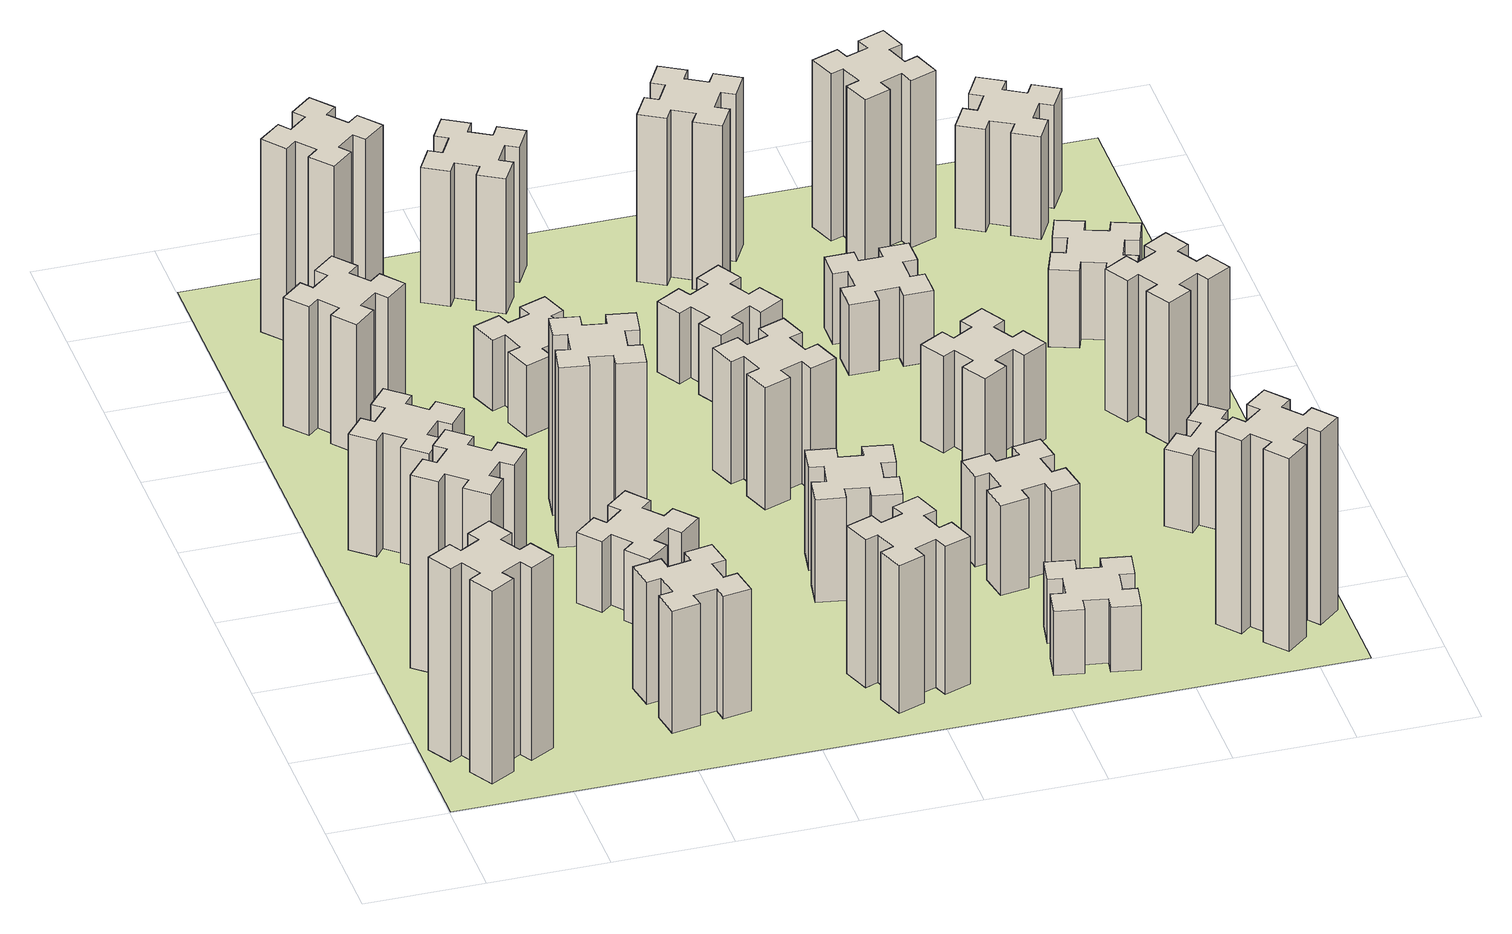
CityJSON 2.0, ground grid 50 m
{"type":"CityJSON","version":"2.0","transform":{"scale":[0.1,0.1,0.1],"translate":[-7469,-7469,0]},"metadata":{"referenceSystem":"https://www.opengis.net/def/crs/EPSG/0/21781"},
"CityObjects":{
"building1":{"type":"Building","attributes":{"class":"1000","function":"1000","usage":"1000","yearOfConstruction":2016,"roofType":"1000","measuredHeight":90,"storeysAboveGround":30,"storeysBelowGround":0},"geometry":[{"type":"Solid","lod":"1","boundaries":[[[[0,1,2,3,4,5,6,7,8,9,10,11,12,13,14,15,16,17,18,19]],[[17,16,20,21]],[[16,15,22,20]],[[15,14,23,22]],[[14,13,24,23]],[[13,12,25,24]],[[12,11,26,25]],[[11,10,27,26]],[[10,9,28,27]],[[9,8,29,28]],[[8,7,30,29]],[[7,6,31,30]],[[6,5,32,31]],[[5,4,33,32]],[[4,3,34,33]],[[3,2,35,34]],[[2,1,36,35]],[[1,0,37,36]],[[0,19,38,37]],[[19,18,39,38]],[[18,17,21,39]],[[24,25,26,27,28,29,30,31,32,33,34,35,36,37,38,39,21,20,22,23]]]]}]},
"building2":{"type":"Building","attributes":{"class":"1000","function":"1000","usage":"1000","yearOfConstruction":2016,"roofType":"1000","measuredHeight":90,"storeysAboveGround":30,"storeysBelowGround":0},"geometry":[{"type":"Solid","lod":"1","boundaries":[[[[40,41,42,43,44,45,46,47,48,49,50,51,52,53,54,55,56,57,58,59]],[[57,56,60,61]],[[56,55,62,60]],[[55,54,63,62]],[[54,53,64,63]],[[53,52,65,64]],[[52,51,66,65]],[[51,50,67,66]],[[50,49,68,67]],[[49,48,69,68]],[[48,47,70,69]],[[47,46,71,70]],[[46,45,72,71]],[[45,44,73,72]],[[44,43,74,73]],[[43,42,75,74]],[[42,41,76,75]],[[41,40,77,76]],[[40,59,78,77]],[[59,58,79,78]],[[58,57,61,79]],[[64,65,66,67,68,69,70,71,72,73,74,75,76,77,78,79,61,60,62,63]]]]}]},
"building3":{"type":"Building","attributes":{"class":"1000","function":"1000","usage":"1000","yearOfConstruction":2016,"roofType":"1000","measuredHeight":54,"storeysAboveGround":30,"storeysBelowGround":0},"geometry":[{"type":"Solid","lod":"1","boundaries":[[[[80,81,82,83,84,85,86,87,88,89,90,91,92,93,94,95,96,97,98,99]],[[97,96,100,101]],[[96,95,102,100]],[[95,94,103,102]],[[94,93,104,103]],[[93,92,105,104]],[[92,91,106,105]],[[91,90,107,106]],[[90,89,108,107]],[[89,88,109,108]],[[88,87,110,109]],[[87,86,111,110]],[[86,85,112,111]],[[85,84,113,112]],[[84,83,114,113]],[[83,82,115,114]],[[82,81,116,115]],[[81,80,117,116]],[[80,99,118,117]],[[99,98,119,118]],[[98,97,101,119]],[[104,105,106,107,108,109,110,111,112,113,114,115,116,117,118,119,101,100,102,103]]]]}]},
"building4":{"type":"Building","attributes":{"class":"1000","function":"1000","usage":"1000","yearOfConstruction":2016,"roofType":"1000","measuredHeight":60,"storeysAboveGround":30,"storeysBelowGround":0},"geometry":[{"type":"Solid","lod":"1","boundaries":[[[[120,121,122,123,124,125,126,127,128,129,130,131,132,133,134,135,136,137,138,139]],[[137,136,140,141]],[[136,135,142,140]],[[135,134,143,142]],[[134,133,144,143]],[[133,132,145,144]],[[132,131,146,145]],[[131,130,147,146]],[[130,129,148,147]],[[129,128,149,148]],[[128,127,150,149]],[[127,126,151,150]],[[126,125,152,151]],[[125,124,153,152]],[[124,123,154,153]],[[123,122,155,154]],[[122,121,156,155]],[[121,120,157,156]],[[120,139,158,157]],[[139,138,159,158]],[[138,137,141,159]],[[144,145,146,147,148,149,150,151,152,153,154,155,156,157,158,159,141,140,142,143]]]]}]},
"building5":{"type":"Building","attributes":{"class":"1000","function":"1000","usage":"1000","yearOfConstruction":2016,"roofType":"1000","measuredHeight":57,"storeysAboveGround":30,"storeysBelowGround":0},"geometry":[{"type":"Solid","lod":"1","boundaries":[[[[160,161,162,163,164,165,166,167,168,169,170,171,172,173,174,175,176,177,178,179]],[[177,176,180,181]],[[176,175,182,180]],[[175,174,183,182]],[[174,173,184,183]],[[173,172,185,184]],[[172,171,186,185]],[[171,170,187,186]],[[170,169,188,187]],[[169,168,189,188]],[[168,167,190,189]],[[167,166,191,190]],[[166,165,192,191]],[[165,164,193,192]],[[164,163,194,193]],[[163,162,195,194]],[[162,161,196,195]],[[161,160,197,196]],[[160,179,198,197]],[[179,178,199,198]],[[178,177,181,199]],[[184,185,186,187,188,189,190,191,192,193,194,195,196,197,198,199,181,180,182,183]]]]}]},
"building6":{"type":"Building","attributes":{"class":"1000","function":"1000","usage":"1000","yearOfConstruction":2016,"roofType":"1000","measuredHeight":90,"storeysAboveGround":30,"storeysBelowGround":0},"geometry":[{"type":"Solid","lod":"1","boundaries":[[[[200,201,202,203,204,205,206,207,208,209,210,211,212,213,214,215,216,217,218,219]],[[217,216,220,221]],[[216,215,222,220]],[[215,214,223,222]],[[214,213,224,223]],[[213,212,225,224]],[[212,211,226,225]],[[211,210,227,226]],[[210,209,228,227]],[[209,208,229,228]],[[208,207,230,229]],[[207,206,231,230]],[[206,205,232,231]],[[205,204,233,232]],[[204,203,234,233]],[[203,202,235,234]],[[202,201,236,235]],[[201,200,237,236]],[[200,219,238,237]],[[219,218,239,238]],[[218,217,221,239]],[[224,225,226,227,228,229,230,231,232,233,234,235,236,237,238,239,221,220,222,223]]]]}]},
"building7":{"type":"Building","attributes":{"class":"1000","function":"1000","usage":"1000","yearOfConstruction":2016,"roofType":"1000","measuredHeight":33,"storeysAboveGround":30,"storeysBelowGround":0},"geometry":[{"type":"Solid","lod":"1","boundaries":[[[[240,241,242,243,244,245,246,247,248,249,250,251,252,253,254,255,256,257,258,259]],[[257,256,260,261]],[[256,255,262,260]],[[255,254,263,262]],[[254,253,264,263]],[[253,252,265,264]],[[252,251,266,265]],[[251,250,267,266]],[[250,249,268,267]],[[249,248,269,268]],[[248,247,270,269]],[[247,246,271,270]],[[246,245,272,271]],[[245,244,273,272]],[[244,243,274,273]],[[243,242,275,274]],[[242,241,276,275]],[[241,240,277,276]],[[240,259,278,277]],[[259,258,279,278]],[[258,257,261,279]],[[264,265,266,267,268,269,270,271,272,273,274,275,276,277,278,279,261,260,262,263]]]]}]},
"building8":{"type":"Building","attributes":{"class":"1000","function":"1000","usage":"1000","yearOfConstruction":2016,"roofType":"1000","measuredHeight":84,"storeysAboveGround":30,"storeysBelowGround":0},"geometry":[{"type":"Solid","lod":"1","boundaries":[[[[280,281,282,283,284,285,286,287,288,289,290,291,292,293,294,295,296,297,298,299]],[[297,296,300,301]],[[296,295,302,300]],[[295,294,303,302]],[[294,293,304,303]],[[293,292,305,304]],[[292,291,306,305]],[[291,290,307,306]],[[290,289,308,307]],[[289,288,309,308]],[[288,287,310,309]],[[287,286,311,310]],[[286,285,312,311]],[[285,284,313,312]],[[284,283,314,313]],[[283,282,315,314]],[[282,281,316,315]],[[281,280,317,316]],[[280,299,318,317]],[[299,298,319,318]],[[298,297,301,319]],[[304,305,306,307,308,309,310,311,312,313,314,315,316,317,318,319,301,300,302,303]]]]}]},
"building9":{"type":"Building","attributes":{"class":"1000","function":"1000","usage":"1000","yearOfConstruction":2016,"roofType":"1000","measuredHeight":33,"storeysAboveGround":30,"storeysBelowGround":0},"geometry":[{"type":"Solid","lod":"1","boundaries":[[[[320,321,322,323,324,325,326,327,328,329,330,331,332,333,334,335,336,337,338,339]],[[337,336,340,341]],[[336,335,342,340]],[[335,334,343,342]],[[334,333,344,343]],[[333,332,345,344]],[[332,331,346,345]],[[331,330,347,346]],[[330,329,348,347]],[[329,328,349,348]],[[328,327,350,349]],[[327,326,351,350]],[[326,325,352,351]],[[325,324,353,352]],[[324,323,354,353]],[[323,322,355,354]],[[322,321,356,355]],[[321,320,357,356]],[[320,339,358,357]],[[339,338,359,358]],[[338,337,341,359]],[[344,345,346,347,348,349,350,351,352,353,354,355,356,357,358,359,341,340,342,343]]]]}]},
"building10":{"type":"Building","attributes":{"class":"1000","function":"1000","usage":"1000","yearOfConstruction":2016,"roofType":"1000","measuredHeight":69,"storeysAboveGround":30,"storeysBelowGround":0},"geometry":[{"type":"Solid","lod":"1","boundaries":[[[[360,361,362,363,364,365,366,367,368,369,370,371,372,373,374,375,376,377,378,379]],[[377,376,380,381]],[[376,375,382,380]],[[375,374,383,382]],[[374,373,384,383]],[[373,372,385,384]],[[372,371,386,385]],[[371,370,387,386]],[[370,369,388,387]],[[369,368,389,388]],[[368,367,390,389]],[[367,366,391,390]],[[366,365,392,391]],[[365,364,393,392]],[[364,363,394,393]],[[363,362,395,394]],[[362,361,396,395]],[[361,360,397,396]],[[360,379,398,397]],[[379,378,399,398]],[[378,377,381,399]],[[384,385,386,387,388,389,390,391,392,393,394,395,396,397,398,399,381,380,382,383]]]]}]},
"building11":{"type":"Building","attributes":{"class":"1000","function":"1000","usage":"1000","yearOfConstruction":2016,"roofType":"1000","measuredHeight":63,"storeysAboveGround":30,"storeysBelowGround":0},"geometry":[{"type":"Solid","lod":"1","boundaries":[[[[400,401,402,403,404,405,406,407,408,409,410,411,412,413,414,415,416,417,418,419]],[[417,416,420,421]],[[416,415,422,420]],[[415,414,423,422]],[[414,413,424,423]],[[413,412,425,424]],[[412,411,426,425]],[[411,410,427,426]],[[410,409,428,427]],[[409,408,429,428]],[[408,407,430,429]],[[407,406,431,430]],[[406,405,432,431]],[[405,404,433,432]],[[404,403,434,433]],[[403,402,435,434]],[[402,401,436,435]],[[401,400,437,436]],[[400,419,438,437]],[[419,418,439,438]],[[418,417,421,439]],[[424,425,426,427,428,429,430,431,432,433,434,435,436,437,438,439,421,420,422,423]]]]}]},
"building12":{"type":"Building","attributes":{"class":"1000","function":"1000","usage":"1000","yearOfConstruction":2016,"roofType":"1000","measuredHeight":48,"storeysAboveGround":30,"storeysBelowGround":0},"geometry":[{"type":"Solid","lod":"1","boundaries":[[[[440,441,442,443,444,445,446,447,448,449,450,451,452,453,454,455,456,457,458,459]],[[457,456,460,461]],[[456,455,462,460]],[[455,454,463,462]],[[454,453,464,463]],[[453,452,465,464]],[[452,451,466,465]],[[451,450,467,466]],[[450,449,468,467]],[[449,448,469,468]],[[448,447,470,469]],[[447,446,471,470]],[[446,445,472,471]],[[445,444,473,472]],[[444,443,474,473]],[[443,442,475,474]],[[442,441,476,475]],[[441,440,477,476]],[[440,459,478,477]],[[459,458,479,478]],[[458,457,461,479]],[[464,465,466,467,468,469,470,471,472,473,474,475,476,477,478,479,461,460,462,463]]]]}]},
"building13":{"type":"Building","attributes":{"class":"1000","function":"1000","usage":"1000","yearOfConstruction":2016,"roofType":"1000","measuredHeight":57,"storeysAboveGround":30,"storeysBelowGround":0},"geometry":[{"type":"Solid","lod":"1","boundaries":[[[[480,481,482,483,484,485,486,487,488,489,490,491,492,493,494,495,496,497,498,499]],[[497,496,500,501]],[[496,495,502,500]],[[495,494,503,502]],[[494,493,504,503]],[[493,492,505,504]],[[492,491,506,505]],[[491,490,507,506]],[[490,489,508,507]],[[489,488,509,508]],[[488,487,510,509]],[[487,486,511,510]],[[486,485,512,511]],[[485,484,513,512]],[[484,483,514,513]],[[483,482,515,514]],[[482,481,516,515]],[[481,480,517,516]],[[480,499,518,517]],[[499,498,519,518]],[[498,497,501,519]],[[504,505,506,507,508,509,510,511,512,513,514,515,516,517,518,519,501,500,502,503]]]]}]},
"building14":{"type":"Building","attributes":{"class":"1000","function":"1000","usage":"1000","yearOfConstruction":2016,"roofType":"1000","measuredHeight":33,"storeysAboveGround":30,"storeysBelowGround":0},"geometry":[{"type":"Solid","lod":"1","boundaries":[[[[520,521,522,523,524,525,526,527,528,529,530,531,532,533,534,535,536,537,538,539]],[[537,536,540,541]],[[536,535,542,540]],[[535,534,543,542]],[[534,533,544,543]],[[533,532,545,544]],[[532,531,546,545]],[[531,530,547,546]],[[530,529,548,547]],[[529,528,549,548]],[[528,527,550,549]],[[527,526,551,550]],[[526,525,552,551]],[[525,524,553,552]],[[524,523,554,553]],[[523,522,555,554]],[[522,521,556,555]],[[521,520,557,556]],[[520,539,558,557]],[[539,538,559,558]],[[538,537,541,559]],[[544,545,546,547,548,549,550,551,552,553,554,555,556,557,558,559,541,540,542,543]]]]}]},
"building15":{"type":"Building","attributes":{"class":"1000","function":"1000","usage":"1000","yearOfConstruction":2016,"roofType":"1000","measuredHeight":30,"storeysAboveGround":30,"storeysBelowGround":0},"geometry":[{"type":"Solid","lod":"1","boundaries":[[[[560,561,562,563,564,565,566,567,568,569,570,571,572,573,574,575,576,577,578,579]],[[577,576,580,581]],[[576,575,582,580]],[[575,574,583,582]],[[574,573,584,583]],[[573,572,585,584]],[[572,571,586,585]],[[571,570,587,586]],[[570,569,588,587]],[[569,568,589,588]],[[568,567,590,589]],[[567,566,591,590]],[[566,565,592,591]],[[565,564,593,592]],[[564,563,594,593]],[[563,562,595,594]],[[562,561,596,595]],[[561,560,597,596]],[[560,579,598,597]],[[579,578,599,598]],[[578,577,581,599]],[[584,585,586,587,588,589,590,591,592,593,594,595,596,597,598,599,581,580,582,583]]]]}]},
"building16":{"type":"Building","attributes":{"class":"1000","function":"1000","usage":"1000","yearOfConstruction":2016,"roofType":"1000","measuredHeight":42,"storeysAboveGround":30,"storeysBelowGround":0},"geometry":[{"type":"Solid","lod":"1","boundaries":[[[[600,601,602,603,604,605,606,607,608,609,610,611,612,613,614,615,616,617,618,619]],[[617,616,620,621]],[[616,615,622,620]],[[615,614,623,622]],[[614,613,624,623]],[[613,612,625,624]],[[612,611,626,625]],[[611,610,627,626]],[[610,609,628,627]],[[609,608,629,628]],[[608,607,630,629]],[[607,606,631,630]],[[606,605,632,631]],[[605,604,633,632]],[[604,603,634,633]],[[603,602,635,634]],[[602,601,636,635]],[[601,600,637,636]],[[600,619,638,637]],[[619,618,639,638]],[[618,617,621,639]],[[624,625,626,627,628,629,630,631,632,633,634,635,636,637,638,639,621,620,622,623]]]]}]},
"building17":{"type":"Building","attributes":{"class":"1000","function":"1000","usage":"1000","yearOfConstruction":2016,"roofType":"1000","measuredHeight":78,"storeysAboveGround":30,"storeysBelowGround":0},"geometry":[{"type":"Solid","lod":"1","boundaries":[[[[640,641,642,643,644,645,646,647,648,649,650,651,652,653,654,655,656,657,658,659]],[[657,656,660,661]],[[656,655,662,660]],[[655,654,663,662]],[[654,653,664,663]],[[653,652,665,664]],[[652,651,666,665]],[[651,650,667,666]],[[650,649,668,667]],[[649,648,669,668]],[[648,647,670,669]],[[647,646,671,670]],[[646,645,672,671]],[[645,644,673,672]],[[644,643,674,673]],[[643,642,675,674]],[[642,641,676,675]],[[641,640,677,676]],[[640,659,678,677]],[[659,658,679,678]],[[658,657,661,679]],[[664,665,666,667,668,669,670,671,672,673,674,675,676,677,678,679,661,660,662,663]]]]}]},
"building18":{"type":"Building","attributes":{"class":"1000","function":"1000","usage":"1000","yearOfConstruction":2016,"roofType":"1000","measuredHeight":45,"storeysAboveGround":30,"storeysBelowGround":0},"geometry":[{"type":"Solid","lod":"1","boundaries":[[[[680,681,682,683,684,685,686,687,688,689,690,691,692,693,694,695,696,697,698,699]],[[697,696,700,701]],[[696,695,702,700]],[[695,694,703,702]],[[694,693,704,703]],[[693,692,705,704]],[[692,691,706,705]],[[691,690,707,706]],[[690,689,708,707]],[[689,688,709,708]],[[688,687,710,709]],[[687,686,711,710]],[[686,685,712,711]],[[685,684,713,712]],[[684,683,714,713]],[[683,682,715,714]],[[682,681,716,715]],[[681,680,717,716]],[[680,699,718,717]],[[699,698,719,718]],[[698,697,701,719]],[[704,705,706,707,708,709,710,711,712,713,714,715,716,717,718,719,701,700,702,703]]]]}]},
"building19":{"type":"Building","attributes":{"class":"1000","function":"1000","usage":"1000","yearOfConstruction":2016,"roofType":"1000","measuredHeight":33,"storeysAboveGround":30,"storeysBelowGround":0},"geometry":[{"type":"Solid","lod":"1","boundaries":[[[[720,721,722,723,724,725,726,727,728,729,730,731,732,733,734,735,736,737,738,739]],[[737,736,740,741]],[[736,735,742,740]],[[735,734,743,742]],[[734,733,744,743]],[[733,732,745,744]],[[732,731,746,745]],[[731,730,747,746]],[[730,729,748,747]],[[729,728,749,748]],[[728,727,750,749]],[[727,726,751,750]],[[726,725,752,751]],[[725,724,753,752]],[[724,723,754,753]],[[723,722,755,754]],[[722,721,756,755]],[[721,720,757,756]],[[720,739,758,757]],[[739,738,759,758]],[[738,737,741,759]],[[744,745,746,747,748,749,750,751,752,753,754,755,756,757,758,759,741,740,742,743]]]]}]},
"building20":{"type":"Building","attributes":{"class":"1000","function":"1000","usage":"1000","yearOfConstruction":2016,"roofType":"1000","measuredHeight":90,"storeysAboveGround":30,"storeysBelowGround":0},"geometry":[{"type":"Solid","lod":"1","boundaries":[[[[760,761,762,763,764,765,766,767,768,769,770,771,772,773,774,775,776,777,778,779]],[[777,776,780,781]],[[776,775,782,780]],[[775,774,783,782]],[[774,773,784,783]],[[773,772,785,784]],[[772,771,786,785]],[[771,770,787,786]],[[770,769,788,787]],[[769,768,789,788]],[[768,767,790,789]],[[767,766,791,790]],[[766,765,792,791]],[[765,764,793,792]],[[764,763,794,793]],[[763,762,795,794]],[[762,761,796,795]],[[761,760,797,796]],[[760,779,798,797]],[[779,778,799,798]],[[778,777,781,799]],[[784,785,786,787,788,789,790,791,792,793,794,795,796,797,798,799,781,780,782,783]]]]}]},
"building21":{"type":"Building","attributes":{"class":"1000","function":"1000","usage":"1000","yearOfConstruction":2016,"roofType":"1000","measuredHeight":78,"storeysAboveGround":30,"storeysBelowGround":0},"geometry":[{"type":"Solid","lod":"1","boundaries":[[[[800,801,802,803,804,805,806,807,808,809,810,811,812,813,814,815,816,817,818,819]],[[817,816,820,821]],[[816,815,822,820]],[[815,814,823,822]],[[814,813,824,823]],[[813,812,825,824]],[[812,811,826,825]],[[811,810,827,826]],[[810,809,828,827]],[[809,808,829,828]],[[808,807,830,829]],[[807,806,831,830]],[[806,805,832,831]],[[805,804,833,832]],[[804,803,834,833]],[[803,802,835,834]],[[802,801,836,835]],[[801,800,837,836]],[[800,819,838,837]],[[819,818,839,838]],[[818,817,821,839]],[[824,825,826,827,828,829,830,831,832,833,834,835,836,837,838,839,821,820,822,823]]]]}]},
"building22":{"type":"Building","attributes":{"class":"1000","function":"1000","usage":"1000","yearOfConstruction":2016,"roofType":"1000","measuredHeight":36,"storeysAboveGround":30,"storeysBelowGround":0},"geometry":[{"type":"Solid","lod":"1","boundaries":[[[[840,841,842,843,844,845,846,847,848,849,850,851,852,853,854,855,856,857,858,859]],[[857,856,860,861]],[[856,855,862,860]],[[855,854,863,862]],[[854,853,864,863]],[[853,852,865,864]],[[852,851,866,865]],[[851,850,867,866]],[[850,849,868,867]],[[849,848,869,868]],[[848,847,870,869]],[[847,846,871,870]],[[846,845,872,871]],[[845,844,873,872]],[[844,843,874,873]],[[843,842,875,874]],[[842,841,876,875]],[[841,840,877,876]],[[840,859,878,877]],[[859,858,879,878]],[[858,857,861,879]],[[864,865,866,867,868,869,870,871,872,873,874,875,876,877,878,879,861,860,862,863]]]]}]},
"building23":{"type":"Building","attributes":{"class":"1000","function":"1000","usage":"1000","yearOfConstruction":2016,"roofType":"1000","measuredHeight":66,"storeysAboveGround":30,"storeysBelowGround":0},"geometry":[{"type":"Solid","lod":"1","boundaries":[[[[880,881,882,883,884,885,886,887,888,889,890,891,892,893,894,895,896,897,898,899]],[[897,896,900,901]],[[896,895,902,900]],[[895,894,903,902]],[[894,893,904,903]],[[893,892,905,904]],[[892,891,906,905]],[[891,890,907,906]],[[890,889,908,907]],[[889,888,909,908]],[[888,887,910,909]],[[887,886,911,910]],[[886,885,912,911]],[[885,884,913,912]],[[884,883,914,913]],[[883,882,915,914]],[[882,881,916,915]],[[881,880,917,916]],[[880,899,918,917]],[[899,898,919,918]],[[898,897,901,919]],[[904,905,906,907,908,909,910,911,912,913,914,915,916,917,918,919,901,900,902,903]]]]}]},
"building24":{"type":"Building","attributes":{"class":"1000","function":"1000","usage":"1000","yearOfConstruction":2016,"roofType":"1000","measuredHeight":36,"storeysAboveGround":30,"storeysBelowGround":0},"geometry":[{"type":"Solid","lod":"1","boundaries":[[[[920,921,922,923,924,925,926,927,928,929,930,931,932,933,934,935,936,937,938,939]],[[937,936,940,941]],[[936,935,942,940]],[[935,934,943,942]],[[934,933,944,943]],[[933,932,945,944]],[[932,931,946,945]],[[931,930,947,946]],[[930,929,948,947]],[[929,928,949,948]],[[928,927,950,949]],[[927,926,951,950]],[[926,925,952,951]],[[925,924,953,952]],[[924,923,954,953]],[[923,922,955,954]],[[922,921,956,955]],[[921,920,957,956]],[[920,939,958,957]],[[939,938,959,958]],[[938,937,941,959]],[[944,945,946,947,948,949,950,951,952,953,954,955,956,957,958,959,941,940,942,943]]]]}]},
"building25":{"type":"Building","attributes":{"class":"1000","function":"1000","usage":"1000","yearOfConstruction":2016,"roofType":"1000","measuredHeight":48,"storeysAboveGround":30,"storeysBelowGround":0},"geometry":[{"type":"Solid","lod":"1","boundaries":[[[[960,961,962,963,964,965,966,967,968,969,970,971,972,973,974,975,976,977,978,979]],[[977,976,980,981]],[[976,975,982,980]],[[975,974,983,982]],[[974,973,984,983]],[[973,972,985,984]],[[972,971,986,985]],[[971,970,987,986]],[[970,969,988,987]],[[969,968,989,988]],[[968,967,990,989]],[[967,966,991,990]],[[966,965,992,991]],[[965,964,993,992]],[[964,963,994,993]],[[963,962,995,994]],[[962,961,996,995]],[[961,960,997,996]],[[960,979,998,997]],[[979,978,999,998]],[[978,977,981,999]],[[984,985,986,987,988,989,990,991,992,993,994,995,996,997,998,999,981,980,982,983]]]]}]},
"landuse1":{"type":"LandUse","attributes":{"name":"plot1","function":"1010"},"geometry":[{"type":"MultiSurface","lod":"1","boundaries":[[[1000,1001,1002,1003]]]}]}
},
"vertices":[
[155,364,0],[205,277,0],[153,247,0],[213,143,0],[317,203,0],[287,255,0],[374,305,0],[404,253,0],[508,313,0],[448,417,0],[396,387,0],[346,474,0],[398,504,0],[338,608,0],[234,548,0],[264,496,0],[177,446,0],[147,498,0],[43,438,0],[103,334,0],[177,446,900],[147,498,900],[264,496,900],[234,548,900],[338,608,900],[398,504,900],[346,474,900],[396,387,900],[448,417,900],[508,313,900],[404,253,900],[374,305,900],[287,255,900],[317,203,900],[213,143,900],[153,247,900],[205,277,900],[155,364,900],[103,334,900],[43,438,900],
[484,1067,0],[408,1132,0],[446,1178,0],[354,1255,0],[277,1163,0],[323,1124,0],[259,1048,0],[213,1086,0],[136,994,0],[228,917,0],[266,963,0],[343,899,0],[304,853,0],[396,776,0],[473,868,0],[427,906,0],[492,983,0],[538,944,0],[615,1036,0],[523,1113,0],[492,983,900],[538,944,900],[427,906,900],[473,868,900],[396,776,900],[304,853,900],[343,899,900],[266,963,900],[228,917,900],[136,994,900],[213,1086,900],[259,1048,900],[323,1124,900],[277,1163,900],[354,1255,900],[446,1178,900],[408,1132,900],[484,1067,900],[523,1113,900],[615,1036,900],
[484,1907,0],[408,1972,0],[446,2018,0],[354,2095,0],[277,2003,0],[323,1964,0],[259,1888,0],[213,1926,0],[136,1834,0],[228,1757,0],[266,1803,0],[343,1739,0],[304,1693,0],[396,1616,0],[473,1708,0],[427,1746,0],[492,1823,0],[538,1784,0],[615,1876,0],[523,1953,0],[492,1823,540],[538,1784,540],[427,1746,540],[473,1708,540],[396,1616,540],[304,1693,540],[343,1739,540],[266,1803,540],[228,1757,540],[136,1834,540],[213,1926,540],[259,1888,540],[323,1964,540],[277,2003,540],[354,2095,540],[446,2018,540],[408,1972,540],[484,1907,540],[523,1953,540],[615,1876,540],
[259,2663,0],[323,2586,0],[277,2548,0],[354,2456,0],[446,2533,0],[408,2579,0],[484,2643,0],[523,2597,0],[615,2674,0],[538,2766,0],[492,2728,0],[427,2804,0],[473,2843,0],[396,2935,0],[304,2858,0],[343,2812,0],[266,2747,0],[228,2793,0],[136,2716,0],[213,2624,0],[266,2747,600],[228,2793,600],[343,2812,600],[304,2858,600],[396,2935,600],[473,2843,600],[427,2804,600],[492,2728,600],[538,2766,600],[615,2674,600],[523,2597,600],[484,2643,600],[408,2579,600],[446,2533,600],[354,2456,600],[277,2548,600],[323,2586,600],[259,2663,600],[213,2624,600],[136,2716,600],
[1085,358,0],[1184,376,0],[1194,317,0],[1312,337,0],[1291,456,0],[1232,445,0],[1215,544,0],[1274,554,0],[1253,672,0],[1135,651,0],[1145,592,0],[1047,575,0],[1037,634,0],[918,613,0],[939,495,0],[998,505,0],[1016,407,0],[957,397,0],[977,278,0],[1096,299,0],[1016,407,570],[957,397,570],[998,505,570],[939,495,570],[918,613,570],[1037,634,570],[1047,575,570],[1145,592,570],[1135,651,570],[1253,672,570],[1274,554,570],[1215,544,570],[1232,445,570],[1291,456,570],[1312,337,570],[1194,317,570],[1184,376,570],[1085,358,570],[1096,299,570],[977,278,570],
[443,3452,0],[366,3387,0],[328,3433,0],[236,3356,0],[313,3264,0],[359,3303,0],[423,3226,0],[377,3188,0],[454,3096,0],[546,3173,0],[508,3219,0],[584,3283,0],[623,3237,0],[715,3314,0],[638,3406,0],[592,3368,0],[527,3444,0],[573,3483,0],[496,3575,0],[404,3498,0],[527,3444,900],[573,3483,900],[592,3368,900],[638,3406,900],[715,3314,900],[623,3237,900],[584,3283,900],[508,3219,900],[546,3173,900],[454,3096,900],[377,3188,900],[423,3226,900],[359,3303,900],[313,3264,900],[236,3356,900],[328,3433,900],[366,3387,900],[443,3452,900],[404,3498,900],[496,3575,900],
[1083,1332,0],[1006,1267,0],[968,1313,0],[876,1236,0],[953,1144,0],[999,1183,0],[1063,1106,0],[1017,1068,0],[1094,976,0],[1186,1053,0],[1148,1099,0],[1224,1163,0],[1263,1117,0],[1355,1194,0],[1278,1286,0],[1232,1248,0],[1167,1324,0],[1213,1363,0],[1136,1455,0],[1044,1378,0],[1167,1324,330],[1213,1363,330],[1232,1248,330],[1278,1286,330],[1355,1194,330],[1263,1117,330],[1224,1163,330],[1148,1099,330],[1186,1053,330],[1094,976,330],[1017,1068,330],[1063,1106,330],[999,1183,330],[953,1144,330],[876,1236,330],[968,1313,330],[1006,1267,330],[1083,1332,330],[1044,1378,330],[1136,1455,330],
[1047,1656,0],[1145,1638,0],[1135,1579,0],[1253,1558,0],[1274,1677,0],[1215,1687,0],[1232,1785,0],[1291,1775,0],[1312,1893,0],[1194,1914,0],[1184,1855,0],[1085,1872,0],[1096,1931,0],[977,1952,0],[957,1834,0],[1016,1824,0],[998,1725,0],[939,1736,0],[918,1617,0],[1037,1597,0],[998,1725,840],[939,1736,840],[1016,1824,840],[957,1834,840],[977,1952,840],[1096,1931,840],[1085,1872,840],[1184,1855,840],[1194,1914,840],[1312,1893,840],[1291,1775,840],[1232,1785,840],[1215,1687,840],[1274,1677,840],[1253,1558,840],[1135,1579,840],[1145,1638,840],[1047,1656,840],[1037,1597,840],[918,1617,840],
[1236,2586,0],[1202,2680,0],[1258,2700,0],[1217,2813,0],[1104,2772,0],[1125,2716,0],[1031,2682,0],[1010,2738,0],[897,2697,0],[939,2584,0],[995,2605,0],[1029,2511,0],[973,2490,0],[1014,2377,0],[1127,2419,0],[1106,2475,0],[1200,2509,0],[1220,2453,0],[1333,2494,0],[1292,2607,0],[1200,2509,330],[1220,2453,330],[1106,2475,330],[1127,2419,330],[1014,2377,330],[973,2490,330],[1029,2511,330],[995,2605,330],[939,2584,330],[897,2697,330],[1010,2738,330],[1031,2682,330],[1125,2716,330],[1104,2772,330],[1217,2813,330],[1258,2700,330],[1202,2680,330],[1236,2586,330],[1292,2607,330],[1333,2494,330],
[1965,496,0],[1871,462,0],[1850,518,0],[1737,477,0],[1779,364,0],[1835,385,0],[1869,291,0],[1813,270,0],[1854,157,0],[1967,199,0],[1946,255,0],[2040,289,0],[2060,233,0],[2173,274,0],[2132,387,0],[2076,366,0],[2042,460,0],[2098,480,0],[2057,593,0],[1944,552,0],[2042,460,690],[2098,480,690],[2076,366,690],[2132,387,690],[2173,274,690],[2060,233,690],[2040,289,690],[1946,255,690],[1967,199,690],[1854,157,690],[1813,270,690],[1869,291,690],[1835,385,690],[1779,364,690],[1737,477,690],[1850,518,690],[1871,462,690],[1965,496,690],[1944,552,690],[2057,593,690],
[1045,3534,0],[995,3447,0],[943,3477,0],[883,3373,0],[987,3313,0],[1017,3365,0],[1104,3315,0],[1074,3263,0],[1178,3203,0],[1238,3307,0],[1186,3337,0],[1236,3424,0],[1288,3394,0],[1348,3498,0],[1244,3558,0],[1214,3506,0],[1127,3556,0],[1157,3608,0],[1053,3668,0],[993,3564,0],[1127,3556,630],[1157,3608,630],[1214,3506,630],[1244,3558,630],[1348,3498,630],[1288,3394,630],[1236,3424,630],[1186,3337,630],[1238,3307,630],[1178,3203,630],[1074,3263,630],[1104,3315,630],[1017,3365,630],[987,3313,630],[883,3373,630],[943,3477,630],[995,3447,630],[1045,3534,630],[993,3564,630],[1053,3668,630],
[2055,1047,0],[2072,1145,0],[2131,1135,0],[2152,1253,0],[2034,1274,0],[2024,1215,0],[1925,1232,0],[1936,1291,0],[1817,1312,0],[1797,1194,0],[1856,1184,0],[1838,1085,0],[1779,1096,0],[1758,977,0],[1877,957,0],[1887,1016,0],[1985,998,0],[1975,939,0],[2093,918,0],[2114,1037,0],[1985,998,480],[1975,939,480],[1887,1016,480],[1877,957,480],[1758,977,480],[1779,1096,480],[1838,1085,480],[1856,1184,480],[1797,1194,480],[1817,1312,480],[1936,1291,480],[1925,1232,480],[2024,1215,480],[2034,1274,480],[2152,1253,480],[2131,1135,480],[2072,1145,480],[2055,1047,480],[2114,1037,480],[2093,918,480],
[1846,1735,0],[1940,1769,0],[1960,1713,0],[2073,1754,0],[2032,1867,0],[1976,1846,0],[1942,1940,0],[1998,1960,0],[1957,2073,0],[1844,2032,0],[1865,1976,0],[1771,1942,0],[1750,1998,0],[1637,1957,0],[1679,1844,0],[1735,1865,0],[1769,1771,0],[1713,1750,0],[1754,1637,0],[1867,1679,0],[1769,1771,570],[1713,1750,570],[1735,1865,570],[1679,1844,570],[1637,1957,570],[1750,1998,570],[1771,1942,570],[1865,1976,570],[1844,2032,570],[1957,2073,570],[1998,1960,570],[1942,1940,570],[1976,1846,570],[2032,1867,570],[2073,1754,570],[1960,1713,570],[1940,1769,570],[1846,1735,570],[1867,1679,570],[1754,1637,570],
[1735,2584,0],[1785,2497,0],[1733,2467,0],[1793,2363,0],[1897,2423,0],[1867,2475,0],[1954,2525,0],[1984,2473,0],[2088,2533,0],[2028,2637,0],[1976,2607,0],[1926,2694,0],[1978,2724,0],[1918,2828,0],[1814,2768,0],[1844,2716,0],[1757,2666,0],[1727,2718,0],[1623,2658,0],[1683,2554,0],[1757,2666,330],[1727,2718,330],[1844,2716,330],[1814,2768,330],[1918,2828,330],[1978,2724,330],[1926,2694,330],[1976,2607,330],[2028,2637,330],[2088,2533,330],[1984,2473,330],[1954,2525,330],[1867,2475,330],[1897,2423,330],[1793,2363,330],[1733,2467,330],[1785,2497,330],[1735,2584,330],[1683,2554,330],[1623,2658,330],
[2596,444,0],[2578,345,0],[2519,356,0],[2498,237,0],[2617,217,0],[2627,276,0],[2725,258,0],[2715,199,0],[2833,178,0],[2854,297,0],[2795,307,0],[2812,405,0],[2871,395,0],[2892,513,0],[2774,534,0],[2764,475,0],[2665,492,0],[2676,551,0],[2557,572,0],[2537,454,0],[2665,492,300],[2676,551,300],[2764,475,300],[2774,534,300],[2892,513,300],[2871,395,300],[2812,405,300],[2795,307,300],[2854,297,300],[2833,178,300],[2715,199,300],[2725,258,300],[2627,276,300],[2617,217,300],[2498,237,300],[2519,356,300],[2578,345,300],[2596,444,300],[2537,454,300],[2557,572,300],
[2625,1132,0],[2527,1115,0],[2517,1174,0],[2398,1153,0],[2419,1035,0],[2478,1045,0],[2496,947,0],[2437,937,0],[2457,818,0],[2576,839,0],[2565,898,0],[2664,916,0],[2674,857,0],[2792,877,0],[2771,996,0],[2712,985,0],[2695,1084,0],[2754,1094,0],[2733,1212,0],[2615,1191,0],[2695,1084,420],[2754,1094,420],[2712,985,420],[2771,996,420],[2792,877,420],[2674,857,420],[2664,916,420],[2565,898,420],[2576,839,420],[2457,818,420],[2437,937,420],[2496,947,420],[2478,1045,420],[2419,1035,420],[2398,1153,420],[2517,1174,420],[2527,1115,420],[2625,1132,420],[2615,1191,420],[2733,1212,420],
[1885,3434,0],[1835,3347,0],[1783,3377,0],[1723,3273,0],[1827,3213,0],[1857,3265,0],[1944,3215,0],[1914,3163,0],[2018,3103,0],[2078,3207,0],[2026,3237,0],[2076,3324,0],[2128,3294,0],[2188,3398,0],[2084,3458,0],[2054,3406,0],[1967,3456,0],[1997,3508,0],[1893,3568,0],[1833,3464,0],[1967,3456,780],[1997,3508,780],[2054,3406,780],[2084,3458,780],[2188,3398,780],[2128,3294,780],[2076,3324,780],[2026,3237,780],[2078,3207,780],[2018,3103,780],[1914,3163,780],[1944,3215,780],[1857,3265,780],[1827,3213,780],[1723,3273,780],[1783,3377,780],[1835,3347,780],[1885,3434,780],[1833,3464,780],[1893,3568,780],
[2575,1844,0],[2625,1757,0],[2573,1727,0],[2633,1623,0],[2737,1683,0],[2707,1735,0],[2794,1785,0],[2824,1733,0],[2928,1793,0],[2868,1897,0],[2816,1867,0],[2766,1954,0],[2818,1984,0],[2758,2088,0],[2654,2028,0],[2684,1976,0],[2597,1926,0],[2567,1978,0],[2463,1918,0],[2523,1814,0],[2597,1926,450],[2567,1978,450],[2684,1976,450],[2654,2028,450],[2758,2088,450],[2818,1984,450],[2766,1954,450],[2816,1867,450],[2868,1897,450],[2928,1793,450],[2824,1733,450],[2794,1785,450],[2707,1735,450],[2737,1683,450],[2633,1623,450],[2573,1727,450],[2625,1757,450],[2575,1844,450],[2523,1814,450],[2463,1918,450],
[2385,2645,0],[2385,2545,0],[2325,2545,0],[2325,2425,0],[2445,2425,0],[2445,2485,0],[2545,2485,0],[2545,2425,0],[2665,2425,0],[2665,2545,0],[2605,2545,0],[2605,2645,0],[2665,2645,0],[2665,2765,0],[2545,2765,0],[2545,2705,0],[2445,2705,0],[2445,2765,0],[2325,2765,0],[2325,2645,0],[2445,2705,330],[2445,2765,330],[2545,2705,330],[2545,2765,330],[2665,2765,330],[2665,2645,330],[2605,2645,330],[2605,2545,330],[2665,2545,330],[2665,2425,330],[2545,2425,330],[2545,2485,330],[2445,2485,330],[2445,2425,330],[2325,2425,330],[2325,2545,330],[2385,2545,330],[2385,2645,330],[2325,2645,330],[2325,2765,330],
[3468,259,0],[3544,323,0],[3583,277,0],[3675,354,0],[3598,446,0],[3552,408,0],[3487,484,0],[3533,523,0],[3456,615,0],[3364,538,0],[3403,492,0],[3326,427,0],[3288,473,0],[3196,396,0],[3273,304,0],[3319,343,0],[3383,266,0],[3337,228,0],[3414,136,0],[3506,213,0],[3383,266,900],[3337,228,900],[3319,343,900],[3273,304,900],[3196,396,900],[3288,473,900],[3326,427,900],[3403,492,900],[3364,538,900],[3456,615,900],[3533,523,900],[3487,484,900],[3552,408,900],[3598,446,900],[3675,354,900],[3583,277,900],[3544,323,900],[3468,259,900],[3506,213,900],[3414,136,900],
[2686,3215,0],[2780,3249,0],[2800,3193,0],[2913,3234,0],[2872,3347,0],[2816,3326,0],[2782,3420,0],[2838,3440,0],[2797,3553,0],[2684,3512,0],[2705,3456,0],[2611,3422,0],[2590,3478,0],[2477,3437,0],[2519,3324,0],[2575,3345,0],[2609,3251,0],[2553,3230,0],[2594,3117,0],[2707,3159,0],[2609,3251,780],[2553,3230,780],[2575,3345,780],[2519,3324,780],[2477,3437,780],[2590,3478,780],[2611,3422,780],[2705,3456,780],[2684,3512,780],[2797,3553,780],[2838,3440,780],[2782,3420,780],[2816,3326,780],[2872,3347,780],[2913,3234,780],[2800,3193,780],[2780,3249,780],[2686,3215,780],[2707,3159,780],[2594,3117,780],
[3487,1006,0],[3552,1083,0],[3598,1044,0],[3675,1136,0],[3583,1213,0],[3544,1167,0],[3468,1232,0],[3506,1278,0],[3414,1355,0],[3337,1263,0],[3383,1224,0],[3319,1148,0],[3273,1186,0],[3196,1094,0],[3288,1017,0],[3326,1063,0],[3403,999,0],[3364,953,0],[3456,876,0],[3533,968,0],[3403,999,360],[3364,953,360],[3326,1063,360],[3288,1017,360],[3196,1094,360],[3273,1186,360],[3319,1148,360],[3383,1224,360],[3337,1263,360],[3414,1355,360],[3506,1278,360],[3468,1232,360],[3544,1167,360],[3583,1213,360],[3675,1136,360],[3598,1044,360],[3552,1083,360],[3487,1006,360],[3533,968,360],[3456,876,360],
[3556,1867,0],[3506,1954,0],[3558,1984,0],[3498,2088,0],[3394,2028,0],[3424,1976,0],[3337,1926,0],[3307,1978,0],[3203,1918,0],[3263,1814,0],[3315,1844,0],[3365,1757,0],[3313,1727,0],[3373,1623,0],[3477,1683,0],[3447,1735,0],[3534,1785,0],[3564,1733,0],[3668,1793,0],[3608,1897,0],[3534,1785,660],[3564,1733,660],[3447,1735,660],[3477,1683,660],[3373,1623,660],[3313,1727,660],[3365,1757,660],[3315,1844,660],[3263,1814,660],[3203,1918,660],[3307,1978,660],[3337,1926,660],[3424,1976,660],[3394,2028,660],[3498,2088,660],[3558,1984,660],[3506,1954,660],[3556,1867,660],[3608,1897,660],[3668,1793,660],
[3249,2580,0],[3215,2486,0],[3159,2507,0],[3117,2394,0],[3230,2353,0],[3251,2409,0],[3345,2375,0],[3324,2319,0],[3437,2277,0],[3478,2390,0],[3422,2411,0],[3456,2505,0],[3512,2484,0],[3553,2597,0],[3440,2638,0],[3420,2582,0],[3326,2616,0],[3347,2672,0],[3234,2713,0],[3193,2600,0],[3326,2616,360],[3347,2672,360],[3420,2582,360],[3440,2638,360],[3553,2597,360],[3512,2484,360],[3456,2505,360],[3422,2411,360],[3478,2390,360],[3437,2277,360],[3324,2319,360],[3345,2375,360],[3251,2409,360],[3230,2353,360],[3117,2394,360],[3159,2507,360],[3215,2486,360],[3249,2580,360],[3193,2600,360],[3234,2713,360],
[3137,3265,0],[3224,3215,0],[3194,3163,0],[3298,3103,0],[3358,3207,0],[3306,3237,0],[3356,3324,0],[3408,3294,0],[3468,3398,0],[3364,3458,0],[3334,3406,0],[3247,3456,0],[3277,3508,0],[3173,3568,0],[3113,3464,0],[3165,3434,0],[3115,3347,0],[3063,3377,0],[3003,3273,0],[3107,3213,0],[3115,3347,480],[3063,3377,480],[3165,3434,480],[3113,3464,480],[3173,3568,480],[3277,3508,480],[3247,3456,480],[3334,3406,480],[3364,3458,480],[3468,3398,480],[3408,3294,480],[3356,3324,480],[3306,3237,480],[3358,3207,480],[3298,3103,480],[3194,3163,480],[3224,3215,480],[3137,3265,480],[3107,3213,480],[3003,3273,480],
[5,3705,0],[3705,3705,0],[3705,5,0],[5,5,0]
]}
